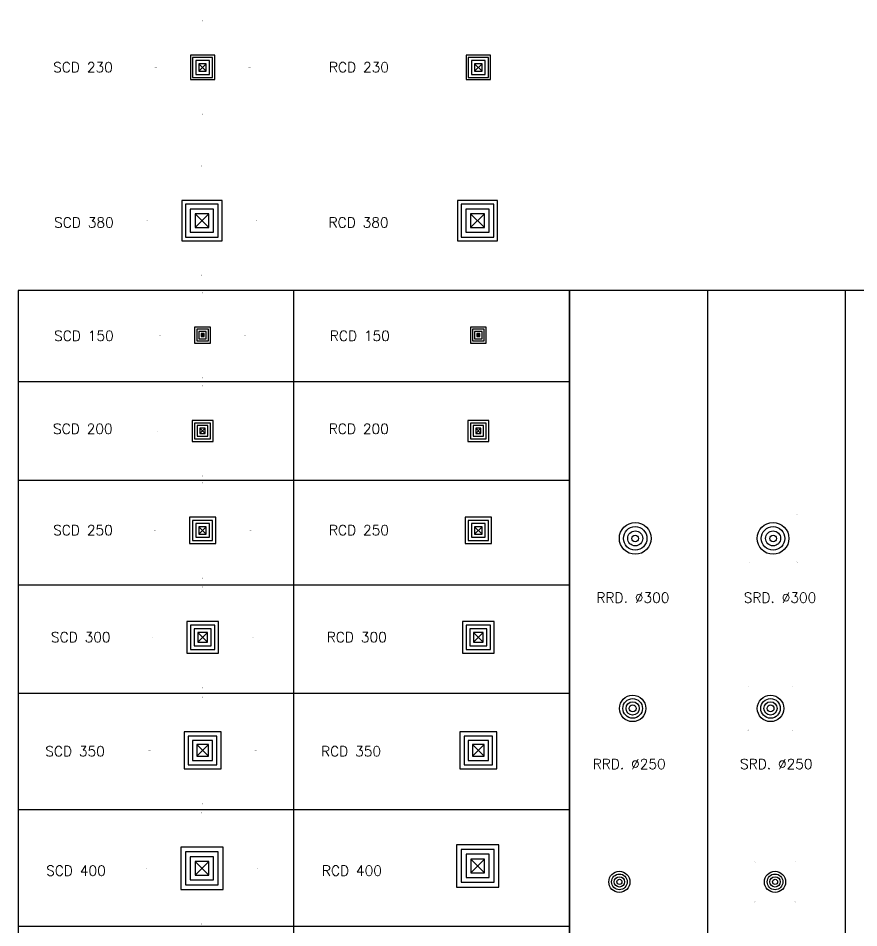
# Model space of a CAD drawing. Extents: x 462150 to 593348, y 35809 to 85242.
# Drawn here: x 552022 to 559970, y 75048 to 83646 of the extents above; entities that cross this region are included whole.
import ezdxf

# ---------------------------------------------------------------- set-up
doc = ezdxf.new("R2010")
doc.units = 0
doc.header["$LTSCALE"] = 500
doc.header["$MEASUREMENT"] = 0
for name, color, linetype in [('AC-LEADER', 7, 'Continuous'), ('AC-R.C.D', 61, 'Continuous'), ('AC-S.C.D.', 150, 'Continuous'), ('PL-W-TEXT', 7, 'Continuous')]:
    doc.layers.add(name, color=color, linetype=linetype)
doc.styles.add('FF-LOOP', font='romanc.shx', dxfattribs={"height": 2})

# ---------------------------------------------------------------- blocks, each defined once
blk = doc.blocks.new('RCD150')
for p, q in [((-15.00000000017462, 14.99999999995634), (15.00000000023283, -15.0000000000291)), ((15.00000000017462, 14.99999999995634), (-15.00000000023283, -15.0000000000291))]:
    blk.add_line(p, q)
for points in [[(0, 84.99999999995634, 0, 50, 0), (0, 184.9999999999563, 0, 0, 0), (0, 259.9999999999563, 0, 0, 0), (25, 284.9999999999563, 0, 0, 0), (-25, 284.9999999999563, 0, 0, 0), (0, 309.9999999999563, 0, 0, 0), (0, 384.9999999999563, 0, 0, 0)], [(-85, -0.006381084240274504, 0, 50, 0), (-184.9999999811407, -0.008323686080984771, 0, 0, 0), (-259.9999999669963, -0.009780637454241514, 0, 0, 0), (-284.9995143117849, -25.01026628317777, 0, 0, 0), (-285.000485612778, 24.98973370739259, 0, 0, 0), (-309.9999999575666, -0.01075193836004473, 0, 0, 0), (-384.9999999434222, -0.01220888970419765, 0, 0, 0)], [(85, -4.365574568510056e-11, 0, 50, 0), (184.9999999999418, -4.365574568510056e-11, 0, 0, 0), (259.9999999999418, 1.455191522836685e-11, 0, 0, 0), (284.9999999999418, 25.00000000001455, 0, 0, 0), (285, -25.00000000004366, 0, 0, 0), (310, -4.365574568510056e-11, 0, 0, 0), (384.9999999999418, 1.455191522836685e-11, 0, 0, 0)], [(0, -85.00000000004366, 0, 50, 0), (0.001942601811606437, -184.9999999811553, 0, 0, 0), (0.003399553126655519, -259.9999999669817, 0, 0, 0), (-24.99611479172017, -285.0004856127343, 0, 0, 0), (25.0038851989666, -284.9995143118576, 0, 0, 0), (0.004370854119770229, -309.9999999575812, 0, 0, 0), (0.005827805434819311, -384.9999999434076, 0, 0, 0)]]:
    blk.add_lwpolyline(points, format="xyseb")
blk.add_lwpolyline([(-75, -75.00000000004366), (75, -75.00000000004366), (75, 74.99999999995634), (-75, 74.99999999995634)], close=True)
at = {"color": 14}
for points in [[(-55, -55.00000000004366), (55, -55.00000000004366), (55, 54.99999999995634), (-55, 54.99999999995634)], [(-35, -35.00000000004366), (35, -35.00000000004366), (35, 34.99999999995634), (-35, 34.99999999995634)], [(-15, -15.00000000004366), (15, -15.00000000004366), (15, 14.99999999995634), (-15, 14.99999999995634)]]:
    blk.add_lwpolyline(points, close=True, dxfattribs=at)
blk = doc.blocks.new('DV. 200')
for points in [[(-85.16246315039461, 75.8076244383119, 0, 32.25806451615901, 0), (-130.7822554850718, 121.42741677296, 0, 0, 0), (-164.9970997360651, 155.6422610239533, 0, 0, 0), (-187.8069959033746, 155.6422610239533, 0, 0, 0), (-164.9970997360651, 178.4521571912919, 0, 0, 0), (-187.8069959033746, 178.4521571912919, 0, 0, 0), (-222.021840154368, 212.6670014422853, 0, 0, 0)], [(83.226979279425, 79.67859218025114, 0, 32.25806451615901, 0), (128.8467716141022, 125.2983845148992, 0, 0, 0), (163.0616158650955, 159.5132287658926, 0, 0, 0), (185.871512032405, 159.5132287658926, 0, 0, 0), (163.0616158650955, 182.3231249332312, 0, 0, 0), (185.871512032405, 182.3231249332312, 0, 0, 0), (220.0863562834566, 216.5379691842245, 0, 0, 0)], [(-81.61407605360728, -81.291495406389, 0, 32.25806451615901, 0), (-127.2338683882845, -126.9112877410662, 0, 0, 0), (-161.4487126392778, -161.1261319920595, 0, 0, 0), (-184.2586088066455, -161.1261319920595, 0, 0, 0), (-161.4487126392778, -183.936028159369, 0, 0, 0), (-184.2586088066455, -183.936028159369, 0, 0, 0), (-218.4734530575806, -218.1508724103624, 0, 0, 0)], [(79.67859218269587, -83.22697927735862, 0, 32.25806451615901, 0), (125.2983845173148, -128.8467716120358, 0, 0, 0), (159.5132287683664, -163.0616158630291, 0, 0, 0), (182.3231249356177, -163.0616158630291, 0, 0, 0), (159.5132287683664, -185.8715120303386, 0, 0, 0), (182.3231249356177, -185.8715120303386, 0, 0, 0), (216.537969186611, -220.086356281332, 0, 0, 0)]]:
    blk.add_lwpolyline(points, format="xyseb")
blk.add_circle((0, 0), 100.0000000000929)
at = {"color": 14}
for radius in [74.0737175907137, 49.0737175907137, 24.0737175907137]:
    blk.add_circle((0, 0), radius, dxfattribs=at)
blk = doc.blocks.new('DV. 250')
for points in [[(-100.4386016082717, 90.18246073005139, 0, 32.25806451615901, 0), (-146.0583939429489, 135.8022530646995, 0, 0, 0), (-180.2732381940004, 170.0170973156928, 0, 0, 0), (-203.0831343612517, 170.0170973156928, 0, 0, 0), (-180.2732381940004, 192.8269934830314, 0, 0, 0), (-203.0831343612517, 192.8269934830314, 0, 0, 0), (-237.2979786123033, 227.0418377340247, 0, 0, 0)], [(97.36326147179352, 93.51364854676649, 0, 32.25806451615901, 0), (142.9830538064125, 139.1334408814146, 0, 0, 0), (177.1978980574058, 173.3482851324079, 0, 0, 0), (200.0077942247153, 173.3482851324079, 0, 0, 0), (177.1978980574058, 196.1581812997465, 0, 0, 0), (200.0077942247153, 196.1581812997465, 0, 0, 0), (234.2226384757669, 230.3730255507398, 0, 0, 0)], [(-95.62055862316629, -95.29797797588981, 0, 32.25806451615901, 0), (-141.2403509577853, -140.917770310567, 0, 0, 0), (-175.4551952087786, -175.1326145615603, 0, 0, 0), (-198.2650913760881, -175.1326145615603, 0, 0, 0), (-175.4551952087786, -197.9425107288698, 0, 0, 0), (-198.2650913760881, -197.9425107288698, 0, 0, 0), (-232.4799356271396, -232.1573549798632, 0, 0, 0)], [(93.66741368389921, -97.21580077859107, 0, 32.25806451615901, 0), (139.2872060185182, -142.8355931132683, 0, 0, 0), (173.5020502695697, -177.0504373642616, 0, 0, 0), (196.3119464368792, -177.0504373642616, 0, 0, 0), (173.5020502695697, -199.8603335315711, 0, 0, 0), (196.3119464368792, -199.8603335315711, 0, 0, 0), (230.5267906878726, -234.0751777825644, 0, 0, 0)]]:
    blk.add_lwpolyline(points, format="xyseb")
blk.add_circle((0, 0), 125.0000000001161)
at = {"color": 14}
for radius in [92.59214698839214, 62.59214698839214, 32.59214698839214]:
    blk.add_circle((0, 0), radius, dxfattribs=at)
blk = doc.blocks.new('DV. 300')
for points in [[(-118.6442435821518, 107.3278703170654, 0, 32.25806451615901, 0), (-164.264035916829, 152.9476626517135, 0, 0, 0), (-198.4788801678224, 187.1625069027068, 0, 0, 0), (-221.2887763351318, 187.1625069027068, 0, 0, 0), (-198.4788801678224, 209.9724030700454, 0, 0, 0), (-221.2887763351318, 209.9724030700454, 0, 0, 0), (-255.5036205861834, 244.1872473210387, 0, 0, 0)], [(115.4217002037331, 110.8021646937414, 0, 32.25806451615901, 0), (161.0414925384102, 156.4219570283894, 0, 0, 0), (195.2563367894036, 190.6368012793828, 0, 0, 0), (218.0662329567713, 190.6368012793828, 0, 0, 0), (195.2563367894036, 213.4466974467214, 0, 0, 0), (218.0662329567713, 213.4466974467214, 0, 0, 0), (252.2810772077064, 247.6615416977147, 0, 0, 0)], [(-113.3469053268782, -112.9268487617665, 0, 32.25806451615901, 0), (-158.9666976615554, -158.5466410964436, 0, 0, 0), (-193.1815419125487, -192.761485347437, 0, 0, 0), (-215.9914380799164, -192.761485347437, 0, 0, 0), (-193.1815419125487, -215.5713815147465, 0, 0, 0), (-215.9914380799164, -215.5713815147465, 0, 0, 0), (-250.2062823308515, -249.7862257657398, 0, 0, 0)], [(110.8021646967391, -115.4217002008809, 0, 32.25806451615901, 0), (156.421957031358, -161.0414925355581, 0, 0, 0), (190.6368012824096, -195.2563367865514, 0, 0, 0), (213.4466974497191, -195.2563367865514, 0, 0, 0), (190.6368012824096, -218.0662329538609, 0, 0, 0), (213.4466974497191, -218.0662329538609, 0, 0, 0), (247.6615417007124, -252.2810772048542, 0, 0, 0)]]:
    blk.add_lwpolyline(points, format="xyseb")
blk.add_circle((0, 0), 150.0000000001393)
at = {"color": 14}
for radius in [111.1105763860705, 71.1105763860705, 31.11057638607051]:
    blk.add_circle((0, 0), radius, dxfattribs=at)
blk = doc.blocks.new('SRD. 200')
for points in [[(-189.7519600174855, 189.5881873346079, 0, 24.56216138909789, 0), (-145.5429324029246, 143.829473706297, 0, 0, 0), (-77.86315811466193, 77.69938543178432, 0, 0, 0)], [(189.7519600174855, 189.5881873346079, 0, 24.56216138909789, 0), (145.5429324029246, 143.829473706297, 0, 0, 0), (77.86315811466193, 77.69938543178432, 0, 0, 0)], [(-189.7519600175438, -189.5881873345497, 0, 24.56216138909789, 0), (-145.5429324029828, -143.8294737062388, 0, 0, 0), (-77.86315811466193, -77.69938543176977, 0, 0, 0)], [(189.8748352299444, -189.4650982277381, 0, 24.56216138909789, 0), (145.6658076153835, -143.7063845994271, 0, 0, 0), (77.98603332706261, -77.5762963249581, 0, 0, 0)]]:
    blk.add_lwpolyline(points, format="xyseb")
blk.add_circle((0, 0), 100.0000000000929)
at = {"color": 14}
for radius in [74.0737175907137, 49.0737175907137, 24.0737175907137]:
    blk.add_circle((0, 0), radius, dxfattribs=at)
blk = doc.blocks.new('SRD. 250')
for points in [[(-207.5226337414933, 207.1727547057526, 0, 24.56216138909789, 0), (-163.3136061269324, 161.4140410774417, 0, 0, 0), (-95.63383183866972, 95.28395280292898, 0, 0, 0)], [(207.5226337414933, 207.1727547057526, 0, 24.56216138909789, 0), (163.3136061269324, 161.4140410774417, 0, 0, 0), (95.63383183866972, 95.28395280292898, 0, 0, 0)], [(-207.5226337415515, -207.1727547056944, 0, 24.56216138909789, 0), (-163.3136061269906, -161.4140410773834, 0, 0, 0), (-95.63383183866972, -95.28395280291443, 0, 0, 0)], [(207.7567279934301, -206.9375434212707, 0, 24.56216138909789, 0), (163.5477003788692, -161.1788297929597, 0, 0, 0), (95.86792609054828, -95.04874151849071, 0, 0, 0)]]:
    blk.add_lwpolyline(points, format="xyseb")
blk.add_circle((0, 0), 125.0000000001161)
at = {"color": 14}
for radius in [92.59214698839214, 62.59214698839214, 32.59214698839214]:
    blk.add_circle((0, 0), radius, dxfattribs=at)
blk = doc.blocks.new('SRD. 300')
for points in [[(-225.218904110021, 224.8318038037251, 0, 24.56216138909789, 0), (-181.00987649546, 179.0730901754141, 0, 0, 0), (-113.3301022071973, 112.9430019009014, 0, 0, 0)], [(225.5538557127002, 224.4950817100616, 0, 24.56216138909789, 0), (181.3448280981393, 178.7363680817507, 0, 0, 0), (113.6650538098766, 112.606279807238, 0, 0, 0)], [(-225.5159587787348, -224.533286073347, 0, 24.56216138909789, 0), (-181.3069311641739, -178.774572445036, 0, 0, 0), (-113.627156875853, -112.644484170567, 0, 0, 0)], [(225.6383898232598, -224.4097629688913, 0, 24.56216138909789, 0), (181.4293622086989, -178.6510493405804, 0, 0, 0), (113.749587920378, -112.5209610661113, 0, 0, 0)]]:
    blk.add_lwpolyline(points, format="xyseb")
blk.add_circle((0, 0), 150.0000000001393)
at = {"color": 14}
for radius in [111.1105763860705, 71.1105763860705, 31.11057638607051]:
    blk.add_circle((0, 0), radius, dxfattribs=at)
blk = doc.blocks.new('RCD200')
for p, q in [((25, -25), (-25, 25)), ((25, 25), (-25, -25))]:
    blk.add_line(p, q)
for points in [[(0, 110, 0, 50, 0), (0, 210, 0, 0, 0), (0, 285, 0, 0, 0), (25, 310, 0, 0, 0), (-25, 310, 0, 0, 0), (0, 335, 0, 0, 0), (0, 410, 0, 0, 0)], [(-110, -0.006381084196618758, 0, 50, 0), (-209.9999999811407, -0.008323686037329026, 0, 0, 0), (-284.9999999669963, -0.009780637410585769, 0, 0, 0), (-309.9995143117849, -25.01026628313411, 0, 0, 0), (-310.000485612778, 24.98973370743624, 0, 0, 0), (-334.9999999575666, -0.01075193831638899, 0, 0, 0), (-409.9999999434222, -0.0122088896605419, 0, 0, 0)], [(110, 0, 0, 50, 0), (209.9999999999418, 0, 0, 0, 0), (284.9999999999418, 5.820766091346741e-11, 0, 0, 0), (309.9999999999418, 25.00000000005821, 0, 0, 0), (310, -25, 0, 0, 0), (335, 0, 0, 0, 0), (409.9999999999418, 5.820766091346741e-11, 0, 0, 0)], [(0, -110, 0, 50, 0), (0.001942601811606437, -209.9999999811116, 0, 0, 0), (0.003399553126655519, -284.999999966938, 0, 0, 0), (-24.99611479172017, -310.0004856126907, 0, 0, 0), (25.0038851989666, -309.999514311814, 0, 0, 0), (0.004370854119770229, -334.9999999575375, 0, 0, 0), (0.005827805434819311, -409.9999999433639, 0, 0, 0)]]:
    blk.add_lwpolyline(points, format="xyseb")
blk.add_lwpolyline([(-100, -100), (100, -100), (100, 100), (-100, 100)], close=True)
at = {"color": 14}
for points in [[(-75, -75), (75, -75), (75, 75), (-75, 75)], [(-50, -50), (50, -50), (50, 50), (-50, 50)], [(-25, -25), (25, -25), (25, 25), (-25, 25)]]:
    blk.add_lwpolyline(points, close=True, dxfattribs=at)
blk = doc.blocks.new('RCD 250')
for p, q in [((35, -35), (-35, 35)), ((35, 35), (-35, -35))]:
    blk.add_line(p, q)
for points in [[(0, 135, 0, 50, 0), (0, 235, 0, 0, 0), (0, 310, 0, 0, 0), (25, 335, 0, 0, 0), (-25.00000000005821, 335, 0, 0, 0), (0, 360, 0, 0, 0), (0, 435, 0, 0, 0)], [(-135, 0, 0, 50, 0), (-234.9999999811407, -0.001942601840710267, 0, 0, 0), (-309.999999966938, -0.00339955321396701, 0, 0, 0), (-334.9995143117849, -25.0038851989375, 0, 0, 0), (-335.0004856127198, 24.99611479163286, 0, 0, 0), (-359.9999999575084, -0.004370854119770229, 0, 0, 0), (-434.9999999433639, -0.005827805463923141, 0, 0, 0)], [(135, 0, 0, 50, 0), (235, 0, 0, 0, 0), (310, 5.820766091346741e-11, 0, 0, 0), (334.9999999999418, 25.00000000005821, 0, 0, 0), (335, -25, 0, 0, 0), (360, 0, 0, 0, 0), (434.9999999999418, 5.820766091346741e-11, 0, 0, 0)], [(0, -135, 0, 50, 0), (0.001942601811606437, -234.9999999811116, 0, 0, 0), (0.003399553126655519, -309.999999966938, 0, 0, 0), (-24.99611479166197, -335.0004856126907, 0, 0, 0), (25.0038851989666, -334.999514311814, 0, 0, 0), (0.004370854119770229, -359.9999999575375, 0, 0, 0), (0.005827805434819311, -434.9999999433639, 0, 0, 0)]]:
    blk.add_lwpolyline(points, format="xyseb")
blk.add_lwpolyline([(-125, -125), (125, -125), (125, 125), (-125, 125)], close=True)
at = {"color": 14}
for points in [[(-95, -95), (95, -95), (95, 95), (-95, 95)], [(-65, -65), (65, -65), (65, 65), (-65, 65)], [(-35, -35), (35, -35), (35, 35), (-35, 35)]]:
    blk.add_lwpolyline(points, close=True, dxfattribs=at)
blk = doc.blocks.new('RCD 300')
for p, q in [((45, -45), (-45, 45)), ((45, 45), (-45, -45))]:
    blk.add_line(p, q)
for points in [[(0, 160, 0, 50, 0), (0, 260, 0, 0, 0), (0, 335, 0, 0, 0), (25, 360, 0, 0, 0), (-25, 360, 0, 0, 0), (0, 385, 0, 0, 0), (0, 460, 0, 0, 0)], [(-160, 0, 0, 50, 0), (-259.9999999811407, -0.001942601840710267, 0, 0, 0), (-334.9999999669963, -0.00339955321396701, 0, 0, 0), (-359.9995143117849, -25.0038851989375, 0, 0, 0), (-360.000485612778, 24.99611479163286, 0, 0, 0), (-384.9999999575666, -0.004370854119770229, 0, 0, 0), (-459.9999999434222, -0.005827805463923141, 0, 0, 0)], [(160, 0, 0, 50, 0), (259.9999999999418, 0, 0, 0, 0), (334.9999999999418, 5.820766091346741e-11, 0, 0, 0), (359.9999999999418, 25.00000000005821, 0, 0, 0), (360, -25, 0, 0, 0), (385, 0, 0, 0, 0), (459.9999999999418, 5.820766091346741e-11, 0, 0, 0)], [(0, -160, 0, 50, 0), (0.001942601811606437, -259.9999999811116, 0, 0, 0), (0.003399553126655519, -334.999999966938, 0, 0, 0), (-24.99611479172017, -360.0004856126907, 0, 0, 0), (25.0038851989666, -359.999514311814, 0, 0, 0), (0.004370854119770229, -384.9999999575375, 0, 0, 0), (0.005827805434819311, -459.9999999433639, 0, 0, 0)]]:
    blk.add_lwpolyline(points, format="xyseb")
blk.add_lwpolyline([(-150, -150), (150, -150), (150, 150), (-150, 150)], close=True)
at = {"color": 14}
for points in [[(-115, -115), (115, -115), (115, 115), (-115, 115)], [(-80, -80), (80, -80), (80, 80), (-80, 80)], [(-45, -45), (45, -45), (45, 45), (-45, 45)]]:
    blk.add_lwpolyline(points, close=True, dxfattribs=at)
blk = doc.blocks.new('RCD 350')
for p, q in [((55, -55), (-55, 55)), ((55, 55), (-55, -55))]:
    blk.add_line(p, q)
for points in [[(0, 185, 0, 50, 0), (0, 285, 0, 0, 0), (0, 360, 0, 0, 0), (25, 385, 0, 0, 0), (-25, 385, 0, 0, 0), (0, 410, 0, 0, 0), (0, 485, 0, 0, 0)], [(-185, 0, 0, 50, 0), (-284.9999999811407, -0.001942601840710267, 0, 0, 0), (-359.9999999669963, -0.00339955321396701, 0, 0, 0), (-384.9995143117849, -25.0038851989375, 0, 0, 0), (-385.000485612778, 24.99611479163286, 0, 0, 0), (-409.9999999575666, -0.004370854119770229, 0, 0, 0), (-484.9999999434222, -0.005827805463923141, 0, 0, 0)], [(185, 0, 0, 50, 0), (284.9999999999418, 0, 0, 0, 0), (359.9999999999418, 5.820766091346741e-11, 0, 0, 0), (384.9999999999418, 25.00000000005821, 0, 0, 0), (385, -25, 0, 0, 0), (410, 0, 0, 0, 0), (484.9999999999418, 5.820766091346741e-11, 0, 0, 0)], [(0, -185, 0, 50, 0), (0.001942601811606437, -284.9999999811116, 0, 0, 0), (0.003399553126655519, -359.999999966938, 0, 0, 0), (-24.99611479172017, -385.0004856126907, 0, 0, 0), (25.0038851989666, -384.999514311814, 0, 0, 0), (0.004370854119770229, -409.9999999575375, 0, 0, 0), (0.005827805434819311, -484.9999999433639, 0, 0, 0)]]:
    blk.add_lwpolyline(points, format="xyseb")
blk.add_lwpolyline([(-175, -175), (175, -175), (175, 175), (-175, 175)], close=True)
at = {"color": 14}
for points in [[(-135, -135), (135, -135), (135, 135), (-135, 135)], [(-95, -95), (95, -95), (95, 95), (-95, 95)], [(-55, -55), (55, -55), (55, 55), (-55, 55)]]:
    blk.add_lwpolyline(points, close=True, dxfattribs=at)
blk = doc.blocks.new('RCD 400')
for p, q in [((65, -65), (-65, 65)), ((65, 65), (-65, -65))]:
    blk.add_line(p, q)
for points in [[(0, 210, 0, 50, 0), (0, 310, 0, 0, 0), (0, 385, 0, 0, 0), (25, 410, 0, 0, 0), (-25, 410, 0, 0, 0), (0, 435, 0, 0, 0), (0, 510, 0, 0, 0)], [(-210, 0, 0, 50, 0), (-309.9999999811407, -0.001942601840710267, 0, 0, 0), (-384.9999999669963, -0.00339955321396701, 0, 0, 0), (-409.9995143117849, -25.0038851989375, 0, 0, 0), (-410.000485612778, 24.99611479163286, 0, 0, 0), (-434.9999999575666, -0.004370854119770229, 0, 0, 0), (-509.9999999434222, -0.005827805463923141, 0, 0, 0)], [(210, 0, 0, 50, 0), (309.9999999999418, 0, 0, 0, 0), (384.9999999999418, 5.820766091346741e-11, 0, 0, 0), (409.9999999999418, 25.00000000005821, 0, 0, 0), (410, -25, 0, 0, 0), (435, 0, 0, 0, 0), (509.9999999999418, 5.820766091346741e-11, 0, 0, 0)], [(0, -210, 0, 50, 0), (0.001942601811606437, -309.9999999811116, 0, 0, 0), (0.003399553126655519, -384.999999966938, 0, 0, 0), (-24.99611479172017, -410.0004856126907, 0, 0, 0), (25.0038851989666, -409.999514311814, 0, 0, 0), (0.004370854119770229, -434.9999999575375, 0, 0, 0), (0.005827805434819311, -509.9999999433639, 0, 0, 0)]]:
    blk.add_lwpolyline(points, format="xyseb")
blk.add_lwpolyline([(-200, -200), (200, -200), (200, 200), (-200, 200)], close=True)
at = {"color": 14}
for points in [[(-155, -155), (155, -155), (155, 155), (-155, 155)], [(-110, -110), (110, -110), (110, 110), (-110, 110)], [(-110, -110), (110, -110), (110, 110), (-110, 110)], [(-65, -65), (65, -65), (65, 65), (-65, 65)]]:
    blk.add_lwpolyline(points, close=True, dxfattribs=at)
blk = doc.blocks.new('SCD 150')
for p, q in [((-15.00000000017462, 15), (15.00000000023283, -14.99999999998545)), ((15, 15), (-15, -15))]:
    blk.add_line(p, q)
at = {"linetype": 'Continuous', "ltscale": 100}
for points in [[(-2.118422816507518, 401.4698204698943, 0, 49.12432277819578, 0), (0.04374914383515716, 274.2357173584605, 0, 0, 0), (0, 85.00000000004366, 0, 0, 0)], [(-401.4698204698507, -2.118422816478414, 0, 49.12432277819578, 0), (-274.2357173584169, 0.04374914386426099, 0, 0, 0), (-85, 0, 0, 0, 0)], [(401.4698204698507, -2.118422816478414, 0, 49.12432277819578, 0), (274.2357173584169, 0.04374914386426099, 0, 0, 0), (85, 0, 0, 0, 0)], [(-2.118422816507518, -401.4698204698943, 0, 49.12432277819578, 0), (0.04374914383515716, -274.2357173584605, 0, 0, 0), (0, -85.00000000004366, 0, 0, 0)]]:
    blk.add_lwpolyline(points, format="xyseb", dxfattribs=at)
blk.add_lwpolyline([(-75, -75), (75, -75), (75, 75), (-75, 75)], close=True)
at = {"color": 14}
for points in [[(-55, -55), (55, -55), (55, 55), (-55, 55)], [(-35, -35), (35, -35), (35, 35), (-35, 35)], [(-15, -15), (15, -15), (15, 15), (-15, 15)]]:
    blk.add_lwpolyline(points, close=True, dxfattribs=at)
blk = doc.blocks.new('SCD 200')
for p, q in [((25, -25), (-25, 25)), ((25, 25), (-25, -25))]:
    blk.add_line(p, q)
at = {"linetype": 'Continuous', "ltscale": 100}
for points in [[(-2.114954987249803, 426.4698204698507, 0, 49.12432277819578, 0), (0.04721697309287265, 299.2357173584169, 0, 0, 0), (0.003467829257715493, 110, 0, 0, 0)], [(-426.4698204698507, -2.118422816478414, 0, 49.12432277819578, 0), (-299.2357173584169, 0.04374914386426099, 0, 0, 0), (-110, 0, 0, 0, 0)], [(426.4698204698507, -2.114954987220699, 0, 49.12432277819578, 0), (299.2357173584169, 0.04721697312197648, 0, 0, 0), (110, 0.003467829257715493, 0, 0, 0)], [(-2.114954987249803, -426.4698204698507, 0, 49.12432277819578, 0), (0.04721697309287265, -299.2357173584169, 0, 0, 0), (0.003467829257715493, -110, 0, 0, 0)]]:
    blk.add_lwpolyline(points, format="xyseb", dxfattribs=at)
blk.add_lwpolyline([(-100, -100), (100, -100), (100, 100), (-100, 100)], close=True)
at = {"color": 14}
for points in [[(-75, -75), (75, -75), (75, 75), (-75, 75)], [(-50, -50), (50, -50), (50, 50), (-50, 50)], [(-25, -25), (25, -25), (25, 25), (-25, 25)]]:
    blk.add_lwpolyline(points, close=True, dxfattribs=at)
blk = doc.blocks.new('SCD 250')
for p, q in [((35, -35), (-35, 35)), ((35, 35), (-35, -35))]:
    blk.add_line(p, q)
at = {"linetype": 'Continuous', "ltscale": 100}
for points in [[(-2.109175271820277, 451.4698204698507, 0, 49.12432277819578, 0), (0.05299668852239847, 324.2357173584169, 0, 0, 0), (0.009247544687241316, 135, 0, 0, 0)], [(-451.4698204698507, -2.109175271776621, 0, 49.12432277819578, 0), (-324.2357173584169, 0.05299668856605422, 0, 0, 0), (-135, 0.009247544701793231, 0, 0, 0)], [(451.4698204698507, -2.109175271776621, 0, 49.12432277819578, 0), (324.2357173584169, 0.05299668856605422, 0, 0, 0), (135, 0.009247544701793231, 0, 0, 0)], [(-2.109175271820277, -451.4698204698507, 0, 49.12432277819578, 0), (0.05299668852239847, -324.2357173584169, 0, 0, 0), (0.009247544687241316, -135, 0, 0, 0)]]:
    blk.add_lwpolyline(points, format="xyseb", dxfattribs=at)
blk.add_lwpolyline([(-125, -125), (125, -125), (125, 125), (-125, 125)], close=True)
at = {"color": 14}
for points in [[(-95, -95), (95, -95), (95, 95), (-95, 95)], [(-65, -65), (65, -65), (65, 65), (-65, 65)], [(-35, -35), (35, -35), (35, 35), (-35, 35)]]:
    blk.add_lwpolyline(points, close=True, dxfattribs=at)
blk = doc.blocks.new('SCD 300')
for p, q in [((45, -45), (-45, 45)), ((45, 45), (-45, -45))]:
    blk.add_line(p, q)
at = {"linetype": 'Continuous', "ltscale": 100}
for points in [[(-2.103395556390751, 476.4698204698507, 0, 49.12432277819578, 0), (0.05877640395192429, 349.2357173584169, 0, 0, 0), (0.01502726011676714, 160, 0, 0, 0)], [(-476.4698204698507, -2.118422816478414, 0, 49.12432277819578, 0), (-349.2357173584169, 0.04374914386426099, 0, 0, 0), (-160, 0, 0, 0, 0)], [(476.4698204698507, -2.118422816478414, 0, 49.12432277819578, 0), (349.2357173584169, 0.04374914386426099, 0, 0, 0), (160, 0, 0, 0, 0)], [(-2.118422816507518, -476.4698204698507, 0, 49.12432277819578, 0), (0.04374914383515716, -349.2357173584169, 0, 0, 0), (0, -160, 0, 0, 0)]]:
    blk.add_lwpolyline(points, format="xyseb", dxfattribs=at)
blk.add_lwpolyline([(-150, -150), (150, -150), (150, 150), (-150, 150)], close=True)
at = {"color": 14}
for points in [[(-115, -115), (115, -115), (115, 115), (-115, 115)], [(-80, -80), (80, -80), (80, 80), (-80, 80)], [(-45, -45), (45, -45), (45, 45), (-45, 45)]]:
    blk.add_lwpolyline(points, close=True, dxfattribs=at)
blk = doc.blocks.new('SCD 350')
for p, q in [((55, -55), (-55, 55)), ((55, 55), (-55, -55))]:
    blk.add_line(p, q)
at = {"linetype": 'Continuous', "ltscale": 100}
for points in [[(-2.097615840961225, 501.4698204698507, 0, 49.12432277819578, 0), (0.06455611938145012, 374.2357173584169, 0, 0, 0), (0.02080697554629296, 185, 0, 0, 0)], [(-501.4698204698507, -2.118422816478414, 0, 49.12432277819578, 0), (-374.2357173584169, 0.04374914386426099, 0, 0, 0), (-185, 0, 0, 0, 0)], [(501.4698204698507, -2.118422816478414, 0, 49.12432277819578, 0), (374.2357173584169, 0.04374914386426099, 0, 0, 0), (185, 0, 0, 0, 0)], [(-2.097615840961225, -501.4698204698507, 0, 49.12432277819578, 0), (0.06455611938145012, -374.2357173584169, 0, 0, 0), (0.02080697554629296, -185, 0, 0, 0)]]:
    blk.add_lwpolyline(points, format="xyseb", dxfattribs=at)
blk.add_lwpolyline([(-175, -175), (175, -175), (175, 175), (-175, 175)], close=True)
at = {"color": 14}
for points in [[(-135, -135), (135, -135), (135, 135), (-135, 135)], [(-95, -95), (95, -95), (95, 95), (-95, 95)], [(-55, -55), (55, -55), (55, 55), (-55, 55)]]:
    blk.add_lwpolyline(points, close=True, dxfattribs=at)
blk = doc.blocks.new('SCD 400')
for p, q in [((65, -65), (-65, 65)), ((65, 65), (-65, -65))]:
    blk.add_line(p, q)
at = {"linetype": 'Continuous', "ltscale": 100}
for points in [[(-2.0918361255317, 526.4698204698507, 0, 49.12432277819578, 0), (0.07033583481097594, 399.2357173584169, 0, 0, 0), (0.02658669097581878, 210, 0, 0, 0)], [(-526.4698204698507, -2.118422816478414, 0, 49.12432277819578, 0), (-399.2357173584169, 0.04374914386426099, 0, 0, 0), (-210, 0, 0, 0, 0)], [(526.4698204698507, -2.118422816478414, 0, 49.12432277819578, 0), (399.2357173584169, 0.04374914386426099, 0, 0, 0), (210, 0, 0, 0, 0)], [(-2.0918361255317, -526.4698204698507, 0, 49.12432277819578, 0), (0.07033583481097594, -399.2357173584169, 0, 0, 0), (0.02658669097581878, -210, 0, 0, 0)]]:
    blk.add_lwpolyline(points, format="xyseb", dxfattribs=at)
blk.add_lwpolyline([(-200, -200), (200, -200), (200, 200), (-200, 200)], close=True)
at = {"color": 14}
for points in [[(-155, -155), (155, -155), (155, 155), (-155, 155)], [(-110, -110), (110, -110), (110, 110), (-110, 110)], [(-110, -110), (110, -110), (110, 110), (-110, 110)], [(-65, -65), (65, -65), (65, 65), (-65, 65)]]:
    blk.add_lwpolyline(points, close=True, dxfattribs=at)
blk = doc.blocks.new('SCD 380')
for p, q in [((65, -65), (-65, 65)), ((65, 65), (-65, -65))]:
    blk.add_line(p, q)
at = {"linetype": 'Continuous', "ltscale": 100}
for points in [[(-2.0918361255317, 516.4698204698507, 0, 49.12432277819578, 0), (0.07033583481097594, 389.2357173584169, 0, 0, 0), (0.02658669097581878, 200, 0, 0, 0)], [(-516.4698204698507, -2.118422816478414, 0, 49.12432277819578, 0), (-389.2357173584169, 0.04374914386426099, 0, 0, 0), (-200, 0, 0, 0, 0)], [(516.4698204698507, -2.118422816478414, 0, 49.12432277819578, 0), (389.2357173584169, 0.04374914386426099, 0, 0, 0), (200, 0, 0, 0, 0)], [(-2.0918361255317, -516.4698204698507, 0, 49.12432277819578, 0), (0.07033583481097594, -389.2357173584169, 0, 0, 0), (0.02658669097581878, -200, 0, 0, 0)]]:
    blk.add_lwpolyline(points, format="xyseb", dxfattribs=at)
blk.add_lwpolyline([(-190, -190), (190, -190), (190, 190), (-190, 190)], close=True)
at = {"color": 14}
for points in [[(-155, -155), (155, -155), (155, 155), (-155, 155)], [(-110, -110), (110, -110), (110, 110), (-110, 110)], [(-110, -110), (110, -110), (110, 110), (-110, 110)], [(-65, -65), (65, -65), (65, 65), (-65, 65)]]:
    blk.add_lwpolyline(points, close=True, dxfattribs=at)
blk = doc.blocks.new('RCD 380')
for p, q in [((65, -65), (-65, 65)), ((65, 65), (-65, -65))]:
    blk.add_line(p, q)
for points in [[(0, 210, 0, 50, 0), (0, 310, 0, 0, 0), (0, 385, 0, 0, 0), (25, 410, 0, 0, 0), (-25, 410, 0, 0, 0), (0, 435, 0, 0, 0), (0, 510, 0, 0, 0)], [(-210, 0, 0, 50, 0), (-309.9999999811407, -0.001942601840710267, 0, 0, 0), (-384.9999999669963, -0.00339955321396701, 0, 0, 0), (-409.9995143117849, -25.0038851989375, 0, 0, 0), (-410.000485612778, 24.99611479163286, 0, 0, 0), (-434.9999999575666, -0.004370854119770229, 0, 0, 0), (-509.9999999434222, -0.005827805463923141, 0, 0, 0)], [(210, 0, 0, 50, 0), (309.9999999999418, 0, 0, 0, 0), (384.9999999999418, 5.820766091346741e-11, 0, 0, 0), (409.9999999999418, 25.00000000005821, 0, 0, 0), (410, -25, 0, 0, 0), (435, 0, 0, 0, 0), (509.9999999999418, 5.820766091346741e-11, 0, 0, 0)], [(0, -210, 0, 50, 0), (0.001942601811606437, -309.9999999811116, 0, 0, 0), (0.003399553126655519, -384.999999966938, 0, 0, 0), (-24.99611479172017, -410.0004856126907, 0, 0, 0), (25.0038851989666, -409.999514311814, 0, 0, 0), (0.004370854119770229, -434.9999999575375, 0, 0, 0), (0.005827805434819311, -509.9999999433639, 0, 0, 0)]]:
    blk.add_lwpolyline(points, format="xyseb")
blk.add_lwpolyline([(-190, -190), (190, -190), (190, 190), (-190, 190)], close=True)
at = {"color": 14}
for points in [[(-155, -155), (155, -155), (155, 155), (-155, 155)], [(-110, -110), (110, -110), (110, 110), (-110, 110)], [(-110, -110), (110, -110), (110, 110), (-110, 110)], [(-65, -65), (65, -65), (65, 65), (-65, 65)]]:
    blk.add_lwpolyline(points, close=True, dxfattribs=at)
blk = doc.blocks.new('SCD 230')
for p, q in [((35, -35), (-35, 35)), ((35, 35), (-35, -35))]:
    blk.add_line(p, q)
at = {"linetype": 'Continuous', "ltscale": 100}
for points in [[(-2.109175271820277, 441.4698204698507, 0, 49.12432277819578, 0), (0.05299668852239847, 314.2357173584169, 0, 0, 0), (0.009247544687241316, 125, 0, 0, 0)], [(-441.4698204698507, -2.118422816478414, 0, 49.12432277819578, 0), (-314.2357173584169, 0.04374914386426099, 0, 0, 0), (-125, 0, 0, 0, 0)], [(441.4698204698507, -2.109175271776621, 0, 49.12432277819578, 0), (314.2357173584169, 0.05299668856605422, 0, 0, 0), (125, 0.009247544701793231, 0, 0, 0)], [(-2.118422816507518, -441.4698204698507, 0, 49.12432277819578, 0), (0.04374914383515716, -314.2357173584169, 0, 0, 0), (0, -125, 0, 0, 0)]]:
    blk.add_lwpolyline(points, format="xyseb", dxfattribs=at)
blk.add_lwpolyline([(-115, -115), (115, -115), (115, 115), (-115, 115)], close=True)
at = {"color": 14}
for points in [[(-95, -95), (95, -95), (95, 95), (-95, 95)], [(-65, -65), (65, -65), (65, 65), (-65, 65)], [(-35, -35), (35, -35), (35, 35), (-35, 35)]]:
    blk.add_lwpolyline(points, close=True, dxfattribs=at)
blk = doc.blocks.new('RCD 230')
for p, q in [((35, -35), (-35, 35)), ((35, 35), (-35, -35))]:
    blk.add_line(p, q)
for points in [[(0, 125, 0, 50, 0), (0, 225, 0, 0, 0), (0, 300, 0, 0, 0), (25, 325, 0, 0, 0), (-25.00000000005821, 325, 0, 0, 0), (0, 350, 0, 0, 0), (0, 425, 0, 0, 0)], [(-125, 0, 0, 50, 0), (-224.9999999811407, -0.001942601840710267, 0, 0, 0), (-299.999999966938, -0.00339955321396701, 0, 0, 0), (-324.9995143117849, -25.0038851989375, 0, 0, 0), (-325.0004856127198, 24.99611479163286, 0, 0, 0), (-349.9999999575084, -0.004370854119770229, 0, 0, 0), (-424.9999999433639, -0.005827805463923141, 0, 0, 0)], [(125, 0, 0, 50, 0), (225, 0, 0, 0, 0), (300, 5.820766091346741e-11, 0, 0, 0), (324.9999999999418, 25.00000000005821, 0, 0, 0), (325, -25, 0, 0, 0), (350, 0, 0, 0, 0), (424.9999999999418, 5.820766091346741e-11, 0, 0, 0)], [(0, -125, 0, 50, 0), (0.001942601811606437, -224.9999999811116, 0, 0, 0), (0.003399553126655519, -299.999999966938, 0, 0, 0), (-24.99611479166197, -325.0004856126907, 0, 0, 0), (25.0038851989666, -324.999514311814, 0, 0, 0), (0.004370854119770229, -349.9999999575375, 0, 0, 0), (0.005827805434819311, -424.9999999433639, 0, 0, 0)]]:
    blk.add_lwpolyline(points, format="xyseb")
blk.add_lwpolyline([(-115, -115), (115, -115), (115, 115), (-115, 115)], close=True)
at = {"color": 14}
for points in [[(-95, -95), (95, -95), (95, 95), (-95, 95)], [(-65, -65), (65, -65), (65, 65), (-65, 65)], [(-35, -35), (35, -35), (35, 35), (-35, 35)]]:
    blk.add_lwpolyline(points, close=True, dxfattribs=at)

msp = doc.modelspace()

# ---------------------------------------------------------------- linework, layer by layer
for p, q in [((554628.8816035261, 81073.02170868687), (552021.9828796341, 81073.02170868687)), ((557235.7803274182, 81073.02170868687), (554628.8816035261, 81073.02170868687)), ((559842.6790513103, 81073.02170868687), (557235.7803274182, 81073.02170868687)), ((558539.2296893642, 81073.02170868687), (558539.2296893642, 70092.24803954456)), ((554628.8816035261, 80207.90483411445), (552021.9828796341, 80207.90483411445)), ((557235.7803274182, 80207.90483411445), (554628.8816035261, 80207.90483411445)), ((554628.8816035261, 79275.3465081644), (552021.9828796341, 79275.3465081644)), ((557235.7803274182, 79275.3465081644), (554628.8816035261, 79275.3465081644)), ((554628.8816035261, 78285.78717066054), (552021.9828796341, 78285.78717066054)), ((557235.7803274182, 78285.78717066054), (554628.8816035261, 78285.78717066054)), ((554628.8816035261, 77263.39078280304), (552021.9828796341, 77263.39078280304)), ((557235.7803274182, 77263.39078280304), (554628.8816035261, 77263.39078280304)), ((554628.8816035261, 76162.95778709286), (552021.9828796341, 76162.95778709286)), ((557235.7803274182, 76162.95778709286), (554628.8816035261, 76162.95778709286)), ((554628.8816035261, 75059.87361826541), (552021.9828796341, 75059.87361826541)), ((557235.7803274182, 75059.87361826541), (554628.8816035261, 75059.87361826541))]:
    msp.add_line(p, q)
at = {"layer": 'AC-LEADER'}
for p, q in [((554628.8816035261, 70092.24803954456), (554628.8816035261, 81073.02170868687)), ((559842.6790513103, 70092.24803954456), (559842.6790513103, 81073.02170868687))]:
    msp.add_line(p, q, dxfattribs=at)
for points in [[(552021.982879634, 70092.24803954456), (557235.7803274182, 70092.24803954456), (557235.7803274182, 81073.02170868687), (552021.982879634, 81073.02170868687)], [(557235.7803274182, 70092.24803954456), (562449.5777752023, 70092.24803954456), (562449.5777752023, 81073.02170868687), (557235.7803274182, 81073.02170868687)]]:
    msp.add_lwpolyline(points, close=True, dxfattribs=at)

# ---------------------------------------------------------------- block references
at = {"layer": 'AC-R.C.D'}
for name, p in [('RCD 230', (556372.3361832352, 83180.28861907887)), ('RCD 380', (556364.8508056925, 81732.19004803646)), ('RCD150', (556372.3361832352, 80651.06116338537)), ('RCD200', (556372.3361832352, 79744.75556486947)), ('RCD 250', (556372.3361832352, 78804.45365337)), ('RCD 300', (556372.3361832352, 77793.97846767135)), ('RCD 350', (556372.3361832352, 76724.37779663148)), ('RCD 400', (556366.04853043, 75633.14612902448))]:
    msp.add_blockref(name, p, dxfattribs=at)
at = {"layer": 'AC-R.C.D', "color": 61}
for name, p in [('DV. 300', (557855.5118636085, 78729.0816223507)), ('DV. 250', (557831.4389053663, 77122.10210346438)), ('DV. 200', (557706.140520849, 75482.38041757938))]:
    msp.add_blockref(name, p, dxfattribs=at)
at = {"layer": 'AC-S.C.D.'}
for name, p in [('SCD 230', (553765.4374593431, 83180.28861907887)), ('SCD 380', (553759.149806538, 81732.19004803646)), ('SCD 150', (553765.4374593431, 80651.06116338533)), ('SCD 200', (553765.4374593431, 79744.75556486947)), ('SCD 250', (553765.4374593431, 78804.45365337)), ('SRD. 300', (559158.9612255546, 78729.0816223507)), ('SCD 300', (553765.4374593431, 77793.97846767135)), ('SRD. 250', (559134.8882673123, 77122.10210346438)), ('SCD 350', (553765.4374593431, 76724.37779663148)), ('SCD 400', (553759.149806538, 75610.2545177966)), ('SRD. 200', (559177.2854312739, 75482.38041757938))]:
    msp.add_blockref(name, p, dxfattribs=at)

# ---------------------------------------------------------------- texts
at = {"layer": 'PL-W-TEXT', "style": 'FF-LOOP'}
for s, p in [('SCD 230', (552352.8690653284, 83135.14901415064)), ('RCD 230', (554959.7677892204, 83135.14901415064)), ('SCD 380', (552361.3971135026, 81667.79358532415)), ('RCD 380', (554956.3492247643, 81667.79358532415)), ('SCD 150', (552361.3971135026, 80596.4663504063)), ('RCD 150', (554968.2958373948, 80596.4663504063)), ('SCD 200', (552351.3497387321, 79717.4709719815)), ('RCD 200', (554958.248462624, 79717.4709719815)), ('SCD 250', (552352.8690653284, 78759.31404844177)), ('RCD 250', (554959.7677892204, 78759.31404844177)), ('RRD. %%C300', (557488.727519147, 78121.33838506059, -2.29457862536e-05)), ('SRD. %%C300', (558881.4375889882, 78121.33838506059, -2.29457862536e-05)), ('SCD 300', (552332.0409784269, 77747.58947901704)), ('RCD 300', (554938.9397023191, 77747.58947901704)), ('SCD 350', (552278.0571355245, 76669.25399178448)), ('RCD 350', (554884.9558594165, 76669.25399178448)), ('RRD. %%C250', (557453.4590833288, 76548.4989543656, -2.29457862536e-05)), ('SRD. %%C250', (558846.1691531701, 76548.4989543656, -2.29457862536e-05)), ('SCD 400', (552286.6200924957, 75540.8348231469)), ('RCD 400', (554893.5188163879, 75540.8348231469))]:
    msp.add_text(s, height=95.25600000000004, dxfattribs=at).set_placement(p)

doc.saveas('drawing.dxf')
